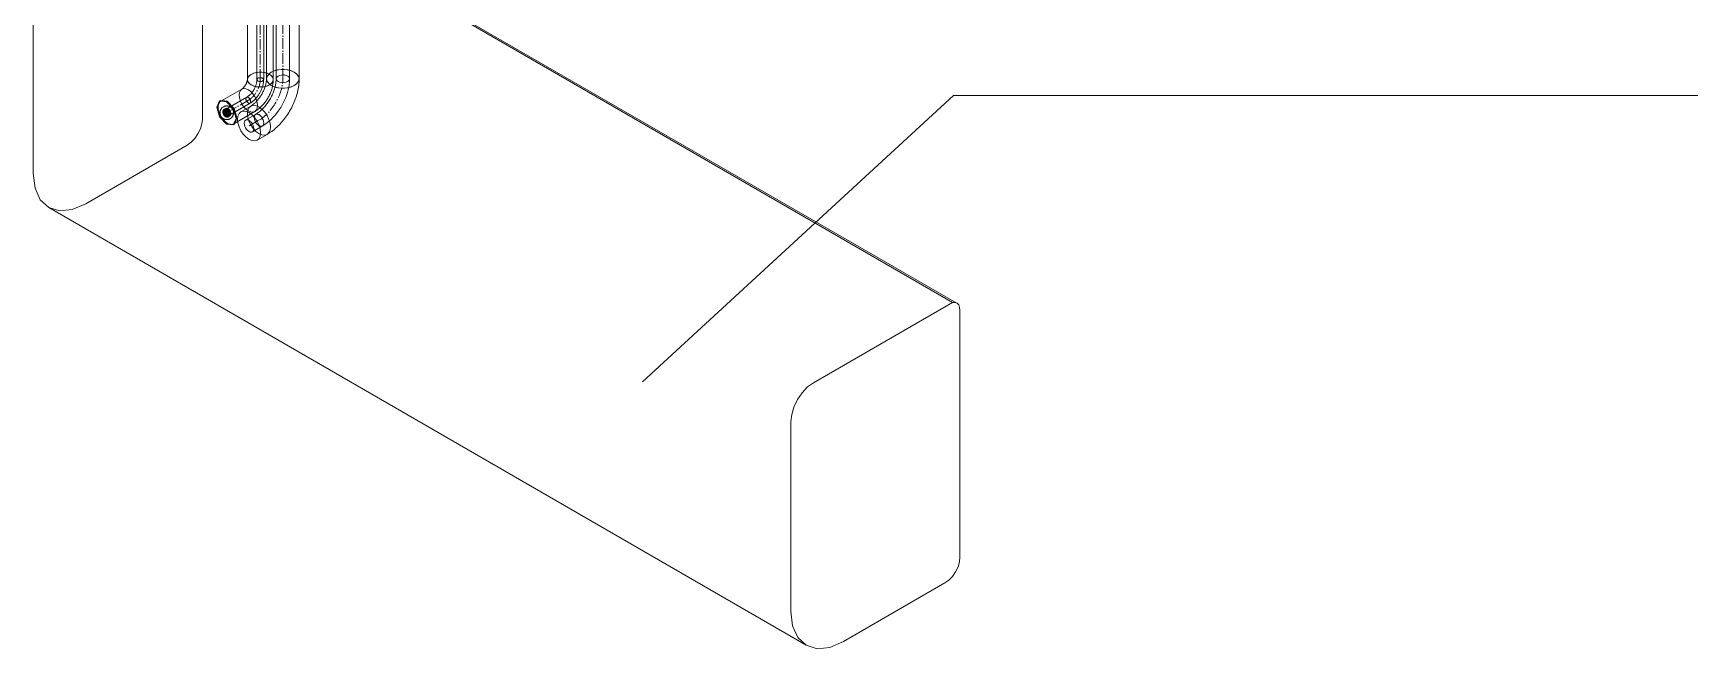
# Model space of a CAD drawing. Header units: millimetres. Extents: x -88595 to 880822, y -1054509 to -148035.
# Drawn here: x 415807 to 417373, y -357062 to -356484 of the extents above; entities that cross this region are included whole.
import ezdxf

# ---------------------------------------------------------------- set-up
doc = ezdxf.new("R2010")
doc.units = ezdxf.units.MM
doc.linetypes.add('$12$ADSK_Осевая', pattern=[14, 10, -2, 0, -2])
doc.linetypes.add('$13$ADSK_Осевая', pattern=[14, 10, -2, 0, -2])
for name, color, linetype, lineweight in [('Изоляция', 7, 'Continuous', 18), ('Марки', 7, 'Continuous', 20), ('Оборудование', 7, 'Continuous', 18), ('Трубопровод', 7, 'Continuous', 18), ('Трубопроводы', 7, 'Continuous', 18)]:
    doc.layers.add(name, color=color, linetype=linetype, lineweight=lineweight)

# ---------------------------------------------------------------- blocks, each defined once
blk = doc.blocks.new('$0$ADSK_Настенный внутренний блок кондиционера1 - 1U24TL5FRA-A-V146-В_ОВ3_1')
at = {"layer": 'Оборудование'}
for p, q in [((-16956, -2097.1), (-16825.2, -2021.6)), ((-16112.4, -2433.1), (-16825.2, -2021.6)), ((-16108.5, -2433.7), (-16821.2, -2022.2)), ((-16818.1, -2029), (-16818.1, -2260.8)), ((-16977.2, -2311.8), (-16977.2, -2133.8)), ((-16832.3, -2285.3), (-16927.7, -2340.4)), ((-16962.7, -2343.9), (-16250, -2755.4)), ((-16112.4, -2433.1), (-16243.2, -2508.6)), ((-16105.4, -2672.3), (-16105.4, -2440.6)), ((-16264.5, -2545.4), (-16264.5, -2723.4)), ((-16215, -2751.9), (-16119.5, -2696.8))]:
    blk.add_line(p, q, dxfattribs=at)
for points in [[(-16825.2, -2021.6, 0), (-16822.9, -2021.6, 0), (-16820.9, -2022.4, 0), (-16819.4, -2024, 0), (-16818.4, -2026.2, 0), (-16818.1, -2029, 0)], [(-16977.2, -2133.8, 0), (-16976.5, -2127.1, 0), (-16974.4, -2120, 0), (-16971, -2112.9, 0), (-16966.6, -2106.5, 0), (-16961.5, -2101.1, 0), (-16956, -2097.1, 0)], [(-16818.1, -2260.8, 0), (-16818.6, -2265.3, 0), (-16820, -2270.1, 0), (-16822.3, -2274.8, 0), (-16825.2, -2279, 0), (-16828.6, -2282.6, 0), (-16832.3, -2285.3, 0)], [(-16927.7, -2340.4, 0), (-16940.5, -2345.9, 0), (-16952.5, -2347.1, 0), (-16962.7, -2343.9, 0), (-16970.6, -2336.6, 0), (-16975.5, -2325.7, 0), (-16977.2, -2311.8, 0)], [(-16105.4, -2440.6, 0), (-16105.7, -2437.8, 0), (-16106.6, -2435.5, 0), (-16108.1, -2433.9, 0), (-16110.1, -2433.1, 0), (-16112.4, -2433.1, 0)], [(-16243.2, -2508.6, 0), (-16248.7, -2512.6, 0), (-16253.8, -2518, 0), (-16258.2, -2524.5, 0), (-16261.6, -2531.5, 0), (-16263.7, -2538.6, 0), (-16264.5, -2545.4, 0)], [(-16119.5, -2696.8, 0), (-16115.8, -2694.2, 0), (-16112.4, -2690.6, 0), (-16109.5, -2686.3, 0), (-16107.2, -2681.6, 0), (-16105.8, -2676.8, 0), (-16105.4, -2672.3, 0)], [(-16264.5, -2723.4, 0), (-16262.8, -2737.2, 0), (-16257.8, -2748.1, 0), (-16250, -2755.4, 0), (-16239.7, -2758.6, 0), (-16227.8, -2757.4, 0), (-16215, -2751.9, 0)]]:
    blk.add_polyline3d(points, dxfattribs=at)
blk = doc.blocks.new('$0$ADSK_МедьПайка_Отвод-гнутая труба - Отвод _гнутая труба_-V142-В_ОВ3_1')
at = {"layer": 'Трубопроводы', "color": 190, "true_color": 0x8000ff}
for points in [[(-18521.1, 7928.1, 0), (-18521.2, 7928.8, 0), (-18521.4, 7929.6, 0), (-18521.8, 7930.3, 0), (-18522.3, 7931, 0), (-18522.8, 7931.6, 0), (-18523.4, 7932, 0), (-18524, 7932.2, 0), (-18524.5, 7932.3, 0), (-18525, 7932.1, 0), (-18525.3, 7931.8, 0), (-18525.5, 7931.3, 0), (-18525.6, 7930.7, 0)], [(-18525.6, 7930.7, 0), (-18525.5, 7930, 0), (-18525.3, 7929.2, 0), (-18525, 7928.5, 0), (-18524.5, 7927.8, 0), (-18524, 7927.2, 0), (-18523.4, 7926.8, 0), (-18522.8, 7926.6, 0), (-18522.3, 7926.5, 0), (-18521.8, 7926.6, 0), (-18521.4, 7927, 0), (-18521.2, 7927.5, 0), (-18521.1, 7928.1, 0)], [(-18525, 7932.1, 0), (-18524.4, 7932.5, 0), (-18523.8, 7932.7, 0), (-18523.3, 7933, 0), (-18522.7, 7933.3, 0), (-18522.1, 7933.5, 0), (-18521.4, 7933.7, 0), (-18520.8, 7934, 0), (-18520.2, 7934.2, 0), (-18519.5, 7934.3, 0), (-18518.8, 7934.5, 0), (-18518.2, 7934.6, 0), (-18517.5, 7934.8, 0), (-18516.8, 7934.9, 0), (-18516.1, 7935, 0), (-18515.4, 7935.1, 0), (-18514.7, 7935.1, 0), (-18514, 7935.2, 0), (-18513.3, 7935.2, 0), (-18512.6, 7935.3, 0), (-18511.9, 7935.3, 0), (-18511.2, 7935.2, 0), (-18510.5, 7935.2, 0), (-18509.8, 7935.2, 0), (-18509.1, 7935.1, 0), (-18508.4, 7935, 0), (-18507.7, 7934.9, 0), (-18507, 7934.8, 0), (-18506.3, 7934.7, 0), (-18505.6, 7934.5, 0), (-18505, 7934.4, 0), (-18504.3, 7934.2, 0), (-18503.7, 7934, 0), (-18503, 7933.8, 0), (-18502.4, 7933.6, 0), (-18501.8, 7933.3, 0), (-18501.2, 7933.1, 0), (-18500.6, 7932.8, 0), (-18500, 7932.5, 0), (-18499.5, 7932.2, 0), (-18499.3, 7932.1, 0)], [(-18521.8, 7926.6, 0), (-18521.4, 7926.8, 0), (-18521, 7927, 0), (-18520.6, 7927.2, 0), (-18520.2, 7927.4, 0), (-18519.8, 7927.6, 0), (-18519.3, 7927.8, 0), (-18518.9, 7927.9, 0), (-18518.4, 7928.1, 0), (-18517.9, 7928.2, 0), (-18517.4, 7928.3, 0), (-18516.9, 7928.4, 0), (-18516.4, 7928.5, 0), (-18515.8, 7928.6, 0), (-18515.3, 7928.7, 0), (-18514.7, 7928.8, 0), (-18514.2, 7928.8, 0), (-18513.6, 7928.9, 0), (-18513.1, 7928.9, 0), (-18512.5, 7928.9, 0), (-18511.9, 7928.9, 0), (-18511.4, 7928.9, 0), (-18510.8, 7928.9, 0), (-18510.3, 7928.8, 0), (-18509.7, 7928.8, 0), (-18509.2, 7928.7, 0), (-18508.6, 7928.6, 0), (-18508.1, 7928.6, 0), (-18507.6, 7928.5, 0), (-18507, 7928.3, 0), (-18506.5, 7928.2, 0), (-18506, 7928.1, 0), (-18505.6, 7928, 0), (-18505.1, 7927.8, 0), (-18504.6, 7927.6, 0), (-18504.2, 7927.5, 0), (-18503.8, 7927.3, 0), (-18503.4, 7927.1, 0), (-18503, 7926.9, 0), (-18502.6, 7926.7, 0), (-18502.5, 7926.6, 0)], [(-18498.7, 7930.7, 0), (-18498.8, 7931.3, 0), (-18499, 7931.8, 0), (-18499.3, 7932.1, 0), (-18499.8, 7932.3, 0), (-18500.3, 7932.2, 0), (-18500.9, 7932, 0), (-18501.5, 7931.6, 0), (-18502, 7931, 0), (-18502.5, 7930.3, 0), (-18502.9, 7929.6, 0), (-18503.1, 7928.8, 0), (-18503.2, 7928.1, 0)], [(-18503.2, 7928.1, 0), (-18503.1, 7927.5, 0), (-18502.9, 7927, 0), (-18502.5, 7926.6, 0), (-18502, 7926.5, 0), (-18501.5, 7926.6, 0), (-18500.9, 7926.8, 0), (-18500.3, 7927.2, 0), (-18499.8, 7927.8, 0), (-18499.3, 7928.5, 0), (-18499, 7929.2, 0), (-18498.8, 7930, 0), (-18498.7, 7930.7, 0)]]:
    blk.add_polyline3d(points, dxfattribs=at)
blk = doc.blocks.new('$0$ADSK_МедьПайка_Отвод-гнутая труба - Отвод _гнутая труба_-V145-В_ОВ3_1')
at = {"layer": 'Трубопроводы', "color": 134, "true_color": 0x00a6a6}
for points in [[(-18534.2, 7950.9, 0), (-18533.1, 7951.5, 0), (-18532, 7952.1, 0), (-18530.8, 7952.6, 0), (-18529.6, 7953.1, 0), (-18528.4, 7953.6, 0), (-18527.2, 7954.1, 0), (-18525.9, 7954.5, 0), (-18524.6, 7954.9, 0), (-18523.3, 7955.2, 0), (-18522, 7955.6, 0), (-18520.7, 7955.9, 0), (-18519.3, 7956.1, 0), (-18517.9, 7956.4, 0), (-18516.5, 7956.6, 0), (-18515.2, 7956.7, 0), (-18513.7, 7956.9, 0), (-18512.3, 7957, 0), (-18510.9, 7957, 0), (-18509.5, 7957.1, 0), (-18508.1, 7957.1, 0), (-18506.7, 7957.1, 0), (-18505.3, 7957, 0), (-18503.9, 7956.9, 0), (-18502.5, 7956.8, 0), (-18501.1, 7956.6, 0), (-18499.7, 7956.4, 0), (-18498.3, 7956.2, 0), (-18496.9, 7955.9, 0), (-18495.6, 7955.7, 0), (-18494.3, 7955.3, 0), (-18492.9, 7955, 0), (-18491.7, 7954.6, 0), (-18490.4, 7954.2, 0), (-18489.1, 7953.7, 0), (-18487.9, 7953.3, 0), (-18486.7, 7952.8, 0), (-18485.5, 7952.2, 0), (-18484.4, 7951.6, 0), (-18483.3, 7951, 0), (-18483, 7950.9, 0)], [(-18526.6, 7942.8, 0), (-18526.7, 7944.2, 0), (-18527.2, 7945.7, 0), (-18527.9, 7947.2, 0), (-18528.8, 7948.6, 0), (-18529.9, 7949.7, 0), (-18531.1, 7950.6, 0), (-18532.2, 7951, 0), (-18533.3, 7951.2, 0), (-18534.2, 7950.9, 0), (-18535, 7950.2, 0), (-18535.4, 7949.2, 0), (-18535.6, 7948, 0)], [(-18535.6, 7948, 0), (-18535.4, 7946.5, 0), (-18535, 7945, 0), (-18534.2, 7943.5, 0), (-18533.3, 7942.2, 0), (-18532.2, 7941, 0), (-18531.1, 7940.2, 0), (-18529.9, 7939.7, 0), (-18528.8, 7939.6, 0), (-18527.9, 7939.9, 0), (-18527.2, 7940.5, 0), (-18526.7, 7941.5, 0), (-18526.6, 7942.8, 0)], [(-18527.9, 7939.9, 0), (-18527.2, 7940.3, 0), (-18526.4, 7940.7, 0), (-18525.6, 7941, 0), (-18524.8, 7941.4, 0), (-18523.9, 7941.8, 0), (-18523, 7942.1, 0), (-18522.1, 7942.4, 0), (-18521.1, 7942.7, 0), (-18520.1, 7943, 0), (-18519.1, 7943.2, 0), (-18518.1, 7943.4, 0), (-18517, 7943.6, 0), (-18516, 7943.8, 0), (-18514.9, 7944, 0), (-18513.8, 7944.1, 0), (-18512.7, 7944.2, 0), (-18511.6, 7944.3, 0), (-18510.4, 7944.4, 0), (-18509.3, 7944.4, 0), (-18508.2, 7944.4, 0), (-18507.1, 7944.4, 0), (-18506, 7944.3, 0), (-18504.8, 7944.2, 0), (-18503.7, 7944.1, 0), (-18502.6, 7944, 0), (-18501.6, 7943.9, 0), (-18500.5, 7943.7, 0), (-18499.4, 7943.5, 0), (-18498.4, 7943.3, 0), (-18497.4, 7943, 0), (-18496.4, 7942.8, 0), (-18495.4, 7942.5, 0), (-18494.5, 7942.2, 0), (-18493.6, 7941.8, 0), (-18492.7, 7941.5, 0), (-18491.9, 7941.1, 0), (-18491, 7940.8, 0), (-18490.3, 7940.4, 0), (-18489.5, 7940, 0), (-18489.3, 7939.9, 0)], [(-18481.7, 7948, 0), (-18481.8, 7949.2, 0), (-18482.3, 7950.2, 0), (-18483, 7950.9, 0), (-18483.9, 7951.2, 0), (-18485, 7951, 0), (-18486.2, 7950.6, 0), (-18487.3, 7949.7, 0), (-18488.4, 7948.6, 0), (-18489.3, 7947.2, 0), (-18490.1, 7945.7, 0), (-18490.5, 7944.2, 0), (-18490.7, 7942.8, 0)], [(-18490.7, 7942.8, 0), (-18490.5, 7941.5, 0), (-18490.1, 7940.5, 0), (-18489.3, 7939.9, 0), (-18488.4, 7939.6, 0), (-18487.3, 7939.7, 0), (-18486.2, 7940.2, 0), (-18485, 7941, 0), (-18483.9, 7942.2, 0), (-18483, 7943.5, 0), (-18482.3, 7945, 0), (-18481.8, 7946.5, 0), (-18481.7, 7948, 0)]]:
    blk.add_polyline3d(points, dxfattribs=at)
blk = doc.blocks.new('$0$ADSK_МедьПайка_Муфта редукционная - Муфта редукционная медная под пайку-V174-В_ОВ3_1')
at = {"layer": 'Трубопроводы', "color": 190, "true_color": 0x8000ff}
for p, q in [((-16797.5, -2251.6), (-16798.2, -2252)), ((-16797.1, -2252.3), (-16797.8, -2252.7)), ((-16796.7, -2251.2), (-16797.5, -2251.6)), ((-16796.1, -2250.8), (-16796.8, -2251.2)), ((-16795.7, -2251.5), (-16796.4, -2251.9)), ((-16795.5, -2255.1), (-16794.8, -2254.7)), ((-16794.6, -2258.3), (-16793.9, -2257.9)), ((-16794.2, -2259), (-16793.5, -2258.6)), ((-16793.5, -2258.5), (-16792.8, -2258.1)), ((-16793.2, -2257.4), (-16792.5, -2257)), ((-16792.8, -2258.1), (-16792.1, -2257.7))]:
    blk.add_line(p, q, dxfattribs=at)
for points in [[(-16788.7, -2254.9, 0), (-16788.7, -2254.7, 0), (-16788.8, -2254.5, 0), (-16788.8, -2254.3, 0), (-16788.8, -2254.1, 0), (-16788.8, -2253.9, 0), (-16788.8, -2253.7, 0), (-16788.9, -2253.5, 0), (-16788.9, -2253.4, 0), (-16789, -2253.2, 0), (-16789, -2253, 0), (-16789.1, -2252.9, 0), (-16789.1, -2252.7, 0), (-16789.2, -2252.6, 0), (-16789.2, -2252.4, 0), (-16789.3, -2252.3, 0), (-16789.3, -2252.2, 0), (-16789.4, -2252, 0), (-16789.5, -2251.9, 0), (-16789.5, -2251.8, 0), (-16789.6, -2251.6, 0), (-16789.7, -2251.5, 0), (-16789.8, -2251.4, 0), (-16789.9, -2251.3, 0), (-16789.9, -2251.1, 0), (-16790, -2251, 0), (-16790.1, -2250.9, 0), (-16790.2, -2250.8, 0), (-16790.3, -2250.7, 0), (-16790.4, -2250.5, 0), (-16790.6, -2250.4, 0), (-16790.7, -2250.3, 0), (-16790.8, -2250.2, 0), (-16790.9, -2250.1, 0), (-16791.1, -2250, 0), (-16791.2, -2249.8, 0), (-16791.4, -2249.7, 0), (-16791.5, -2249.6, 0), (-16791.7, -2249.5, 0), (-16791.9, -2249.4, 0), (-16792.1, -2249.3, 0), (-16792.3, -2249.2, 0), (-16792.5, -2249.1, 0), (-16792.7, -2249, 0), (-16793, -2248.9, 0), (-16793.3, -2248.8, 0), (-16793.5, -2248.7, 0), (-16793.8, -2248.6, 0), (-16794.1, -2248.6, 0), (-16794.5, -2248.5, 0), (-16794.8, -2248.5, 0), (-16795.2, -2248.5, 0), (-16795.6, -2248.5, 0), (-16796, -2248.5, 0), (-16796.4, -2248.6, 0), (-16796.8, -2248.7, 0), (-16797.2, -2248.8, 0), (-16797.6, -2249, 0), (-16798, -2249.2, 0), (-16798.4, -2249.4, 0), (-16798.7, -2249.6, 0), (-16799.1, -2249.9, 0), (-16799.4, -2250.1, 0), (-16799.7, -2250.4, 0), (-16800, -2250.8, 0), (-16800.3, -2251.1, 0), (-16800.5, -2251.4, 0), (-16800.7, -2251.7, 0), (-16800.9, -2252, 0), (-16801, -2252.3, 0), (-16801.1, -2252.6, 0), (-16801.2, -2252.9, 0), (-16801.3, -2253.2, 0), (-16801.4, -2253.5, 0), (-16801.4, -2253.8, 0), (-16801.5, -2254.1, 0), (-16801.5, -2254.3, 0), (-16801.5, -2254.5, 0), (-16801.5, -2254.8, 0), (-16801.5, -2254.9, 0)], [(-16793.4, -2257.1, 0), (-16793.5, -2256.2, 0), (-16793.7, -2255.3, 0), (-16794.2, -2254.4, 0), (-16794.8, -2253.5, 0), (-16795.5, -2252.8, 0), (-16796.2, -2252.2, 0), (-16796.9, -2251.9, 0), (-16797.6, -2251.9, 0), (-16798.2, -2252, 0), (-16798.6, -2252.5, 0), (-16798.9, -2253.1, 0), (-16799, -2253.9, 0)], [(-16799, -2253.9, 0), (-16798.9, -2254.8, 0), (-16798.6, -2255.7, 0), (-16798.2, -2256.7, 0), (-16797.6, -2257.5, 0), (-16796.9, -2258.2, 0), (-16796.2, -2258.8, 0), (-16795.5, -2259.1, 0), (-16794.8, -2259.2, 0), (-16794.2, -2259, 0), (-16793.7, -2258.6, 0), (-16793.5, -2257.9, 0), (-16793.4, -2257.1, 0)], [(-16798.5, -2254.2, 0), (-16798.4, -2253.6, 0), (-16798.2, -2253.1, 0), (-16797.8, -2252.7, 0), (-16797.3, -2252.6, 0), (-16796.8, -2252.6, 0), (-16796.2, -2252.9, 0), (-16795.6, -2253.3, 0), (-16795.1, -2253.9, 0), (-16794.6, -2254.6, 0), (-16794.2, -2255.3, 0), (-16794, -2256.1, 0), (-16793.9, -2256.8, 0)], [(-16793.9, -2256.8, 0), (-16794, -2257.4, 0), (-16794.2, -2257.9, 0), (-16794.6, -2258.3, 0), (-16795.1, -2258.4, 0), (-16795.6, -2258.4, 0), (-16796.2, -2258.1, 0), (-16796.8, -2257.7, 0), (-16797.3, -2257.1, 0), (-16797.8, -2256.4, 0), (-16798.2, -2255.7, 0), (-16798.4, -2254.9, 0), (-16798.5, -2254.2, 0)], [(-16792.7, -2256.7, 0), (-16792.8, -2255.8, 0), (-16793, -2254.9, 0), (-16793.5, -2253.9, 0), (-16794.1, -2253.1, 0), (-16794.8, -2252.4, 0), (-16795.5, -2251.8, 0), (-16796.2, -2251.5, 0), (-16796.9, -2251.5, 0), (-16797.5, -2251.6, 0), (-16797.9, -2252.1, 0), (-16798.2, -2252.7, 0), (-16798.3, -2253.5, 0)], [(-16798.3, -2253.5, 0), (-16798.2, -2252.7, 0), (-16797.9, -2252.1, 0), (-16797.5, -2251.6, 0), (-16796.9, -2251.5, 0), (-16796.2, -2251.5, 0), (-16795.5, -2251.8, 0), (-16794.8, -2252.4, 0), (-16794.1, -2253.1, 0), (-16793.5, -2253.9, 0), (-16793, -2254.9, 0), (-16792.8, -2255.8, 0), (-16792.7, -2256.7, 0)], [(-16798.3, -2253.5, 0), (-16798.2, -2254.4, 0), (-16797.9, -2255.3, 0), (-16797.5, -2256.3, 0), (-16796.9, -2257.1, 0), (-16796.2, -2257.8, 0), (-16795.5, -2258.4, 0), (-16794.8, -2258.7, 0), (-16794.1, -2258.7, 0), (-16793.5, -2258.6, 0), (-16793, -2258.1, 0), (-16792.8, -2257.5, 0), (-16792.7, -2256.7, 0)], [(-16792.7, -2256.7, 0), (-16792.8, -2257.5, 0), (-16793, -2258.1, 0), (-16793.5, -2258.6, 0), (-16794.1, -2258.7, 0), (-16794.8, -2258.7, 0), (-16795.5, -2258.4, 0), (-16796.2, -2257.8, 0), (-16796.9, -2257.1, 0), (-16797.5, -2256.3, 0), (-16797.9, -2255.3, 0), (-16798.2, -2254.4, 0), (-16798.3, -2253.5, 0)], [(-16793.2, -2256.4, 0), (-16793.3, -2255.7, 0), (-16793.5, -2254.9, 0), (-16793.9, -2254.2, 0), (-16794.4, -2253.5, 0), (-16794.9, -2252.9, 0), (-16795.5, -2252.5, 0), (-16796.1, -2252.2, 0), (-16796.6, -2252.2, 0), (-16797.1, -2252.3, 0), (-16797.5, -2252.7, 0), (-16797.7, -2253.2, 0), (-16797.8, -2253.8, 0)], [(-16797.8, -2253.8, 0), (-16797.7, -2254.5, 0), (-16797.5, -2255.3, 0), (-16797.1, -2256, 0), (-16796.6, -2256.7, 0), (-16796.1, -2257.3, 0), (-16795.5, -2257.7, 0), (-16794.9, -2258, 0), (-16794.4, -2258, 0), (-16793.9, -2257.9, 0), (-16793.5, -2257.5, 0), (-16793.3, -2257, 0), (-16793.2, -2256.4, 0)], [(-16797.6, -2253.1, 0), (-16797.5, -2252.3, 0), (-16797.2, -2251.7, 0), (-16796.8, -2251.2, 0), (-16796.2, -2251.1, 0), (-16795.5, -2251.1, 0), (-16794.8, -2251.4, 0), (-16794.1, -2252, 0), (-16793.4, -2252.7, 0), (-16792.8, -2253.5, 0), (-16792.3, -2254.5, 0), (-16792.1, -2255.4, 0), (-16792, -2256.3, 0)], [(-16792, -2256.3, 0), (-16792.1, -2255.4, 0), (-16792.3, -2254.5, 0), (-16792.8, -2253.5, 0), (-16793.4, -2252.7, 0), (-16794.1, -2252, 0), (-16794.8, -2251.4, 0), (-16795.5, -2251.1, 0), (-16796.2, -2251.1, 0), (-16796.8, -2251.2, 0), (-16797.2, -2251.7, 0), (-16797.5, -2252.3, 0), (-16797.6, -2253.1, 0)], [(-16792, -2256.3, 0), (-16792.1, -2257.1, 0), (-16792.3, -2257.7, 0), (-16792.8, -2258.1, 0), (-16793.4, -2258.3, 0), (-16794.1, -2258.2, 0), (-16794.8, -2257.9, 0), (-16795.5, -2257.4, 0), (-16796.2, -2256.7, 0), (-16796.8, -2255.8, 0), (-16797.2, -2254.9, 0), (-16797.5, -2254, 0), (-16797.6, -2253.1, 0)], [(-16797.6, -2253.1, 0), (-16797.5, -2254, 0), (-16797.2, -2254.9, 0), (-16796.8, -2255.8, 0), (-16796.2, -2256.7, 0), (-16795.5, -2257.4, 0), (-16794.8, -2257.9, 0), (-16794.1, -2258.2, 0), (-16793.4, -2258.3, 0), (-16792.8, -2258.1, 0), (-16792.3, -2257.7, 0), (-16792.1, -2257.1, 0), (-16792, -2256.3, 0)], [(-16797, -2253.4, 0), (-16797, -2252.8, 0), (-16796.7, -2252.3, 0), (-16796.4, -2251.9, 0), (-16795.9, -2251.8, 0), (-16795.4, -2251.8, 0), (-16794.8, -2252.1, 0), (-16794.2, -2252.5, 0), (-16793.7, -2253.1, 0), (-16793.2, -2253.8, 0), (-16792.8, -2254.5, 0), (-16792.6, -2255.3, 0), (-16792.5, -2256, 0)], [(-16792.5, -2256, 0), (-16792.6, -2256.6, 0), (-16792.8, -2257.1, 0), (-16793.2, -2257.4, 0), (-16793.7, -2257.6, 0), (-16794.2, -2257.5, 0), (-16794.8, -2257.3, 0), (-16795.4, -2256.9, 0), (-16795.9, -2256.3, 0), (-16796.4, -2255.6, 0), (-16796.7, -2254.9, 0), (-16797, -2254.1, 0), (-16797, -2253.4, 0)], [(-16796.9, -2252.7, 0), (-16796.8, -2251.9, 0), (-16796.5, -2251.3, 0), (-16796.1, -2250.8, 0), (-16795.5, -2250.7, 0), (-16794.8, -2250.7, 0), (-16794.1, -2251, 0), (-16793.3, -2251.6, 0), (-16792.7, -2252.3, 0), (-16792.1, -2253.1, 0), (-16791.6, -2254.1, 0), (-16791.4, -2255, 0), (-16791.3, -2255.9, 0)], [(-16791.3, -2255.9, 0), (-16791.4, -2256.7, 0), (-16791.6, -2257.3, 0), (-16792.1, -2257.7, 0), (-16792.7, -2257.9, 0), (-16793.3, -2257.8, 0), (-16794.1, -2257.5, 0), (-16794.8, -2257, 0), (-16795.5, -2256.3, 0), (-16796.1, -2255.4, 0), (-16796.5, -2254.5, 0), (-16796.8, -2253.6, 0), (-16796.9, -2252.7, 0)], [(-16791.8, -2255.6, 0), (-16791.9, -2254.9, 0), (-16792.1, -2254.1, 0), (-16792.5, -2253.4, 0), (-16793, -2252.7, 0), (-16793.5, -2252.1, 0), (-16794.1, -2251.7, 0), (-16794.7, -2251.4, 0), (-16795.2, -2251.4, 0), (-16795.7, -2251.5, 0), (-16796, -2251.9, 0), (-16796.2, -2252.4, 0), (-16796.3, -2253, 0)], [(-16796.3, -2253, 0), (-16796.2, -2253.7, 0), (-16796, -2254.5, 0), (-16795.7, -2255.2, 0), (-16795.2, -2255.9, 0), (-16794.7, -2256.4, 0), (-16794.1, -2256.9, 0), (-16793.5, -2257.1, 0), (-16793, -2257.2, 0), (-16792.5, -2257, 0), (-16792.1, -2256.7, 0), (-16791.9, -2256.2, 0), (-16791.8, -2255.6, 0)], [(-16801.5, -2254.9, 0), (-16801.5, -2255.1, 0), (-16801.5, -2255.3, 0), (-16801.5, -2255.5, 0), (-16801.5, -2255.7, 0), (-16801.5, -2255.9, 0), (-16801.4, -2256.1, 0), (-16801.4, -2256.3, 0), (-16801.4, -2256.4, 0), (-16801.3, -2256.6, 0), (-16801.3, -2256.7, 0), (-16801.2, -2256.9, 0), (-16801.2, -2257, 0), (-16801.1, -2257.2, 0), (-16801.1, -2257.3, 0), (-16801, -2257.5, 0), (-16800.9, -2257.6, 0), (-16800.9, -2257.7, 0), (-16800.8, -2257.9, 0), (-16800.7, -2258, 0), (-16800.7, -2258.1, 0), (-16800.6, -2258.3, 0), (-16800.5, -2258.4, 0), (-16800.4, -2258.5, 0), (-16800.3, -2258.6, 0), (-16800.2, -2258.8, 0), (-16800.1, -2258.9, 0), (-16800, -2259, 0), (-16799.9, -2259.1, 0), (-16799.8, -2259.2, 0), (-16799.7, -2259.4, 0), (-16799.6, -2259.5, 0), (-16799.5, -2259.6, 0), (-16799.3, -2259.7, 0), (-16799.2, -2259.8, 0), (-16799.1, -2259.9, 0), (-16798.9, -2260.1, 0), (-16798.7, -2260.2, 0), (-16798.6, -2260.3, 0), (-16798.4, -2260.4, 0), (-16798.2, -2260.5, 0), (-16798, -2260.6, 0), (-16797.8, -2260.7, 0), (-16797.5, -2260.8, 0), (-16797.3, -2260.9, 0), (-16797, -2261, 0), (-16796.7, -2261.1, 0), (-16796.4, -2261.2, 0), (-16796.1, -2261.2, 0), (-16795.8, -2261.3, 0), (-16795.5, -2261.3, 0), (-16795.1, -2261.3, 0), (-16794.7, -2261.3, 0), (-16794.3, -2261.2, 0), (-16793.9, -2261.2, 0), (-16793.5, -2261.1, 0), (-16793.1, -2261, 0), (-16792.7, -2260.8, 0), (-16792.3, -2260.6, 0), (-16791.9, -2260.4, 0), (-16791.5, -2260.2, 0), (-16791.2, -2259.9, 0), (-16790.8, -2259.6, 0), (-16790.5, -2259.3, 0), (-16790.3, -2259, 0), (-16790, -2258.7, 0), (-16789.8, -2258.4, 0), (-16789.6, -2258.1, 0), (-16789.4, -2257.8, 0), (-16789.3, -2257.4, 0), (-16789.1, -2257.1, 0), (-16789, -2256.8, 0), (-16789, -2256.5, 0), (-16788.9, -2256.3, 0), (-16788.8, -2256, 0), (-16788.8, -2255.7, 0), (-16788.8, -2255.5, 0), (-16788.7, -2255.2, 0), (-16788.7, -2255, 0), (-16788.7, -2254.9, 0)]]:
    blk.add_polyline3d(points, dxfattribs=at)
blk = doc.blocks.new('$0$ADSK_M_Оборудование1 - ADSK_Марка_15-3198495-В_ОВ3_1')
at = {"layer": 'Марки'}
blk.add_line((-17433.4, 7349), (-16733.4, 7349), dxfattribs=at)

msp = doc.modelspace()

# ---------------------------------------------------------------- linework, layer by layer
at = {"layer": 'Изоляция', "color": 190, "true_color": 0x8000ff}
for p, q in [((416008.1, -356017), (416008.1, -356527.6)), ((416032.5, -356527.6), (416032.5, -356017)), ((416003, -356536.4), (415983.1, -356547.9)), ((415982.7, -356547.2), (415982, -356547.6)), ((415995.3, -356569), (416015.1, -356557.5)), ((415994.9, -356570.1), (415995.7, -356569.7))]:
    msp.add_line(p, q, dxfattribs=at)
at = {"layer": 'Изоляция', "color": 134, "true_color": 0x00a6a6}
for p, q in [((416026.1, -356042.2), (416026.1, -356526.8)), ((416056.8, -356526.8), (416056.8, -356042.2)), ((416011.4, -356552.4), (416002, -356557.8)), ((416017.3, -356584.4), (416026.7, -356579))]:
    msp.add_line(p, q, dxfattribs=at)
at = {"layer": 'Изоляция', "color": 190, "true_color": 0x8000ff}
for points in [[(416008.1, -356527.6, 0), (416008.1, -356527.7, 0), (416008.1, -356527.8, 0), (416008.1, -356528, 0), (416008.1, -356528.1, 0), (416008, -356528.3, 0), (416008, -356528.6, 0), (416007.9, -356528.8, 0), (416007.9, -356529, 0), (416007.8, -356529.3, 0), (416007.7, -356529.6, 0), (416007.6, -356529.9, 0), (416007.5, -356530.2, 0), (416007.4, -356530.5, 0), (416007.3, -356530.8, 0), (416007.2, -356531.1, 0), (416007, -356531.4, 0), (416006.9, -356531.7, 0), (416006.7, -356532, 0), (416006.6, -356532.3, 0), (416006.4, -356532.6, 0), (416006.2, -356532.9, 0), (416006, -356533.2, 0), (416005.8, -356533.5, 0), (416005.6, -356533.8, 0), (416005.4, -356534.1, 0), (416005.2, -356534.3, 0), (416005, -356534.6, 0), (416004.8, -356534.8, 0), (416004.6, -356535.1, 0), (416004.4, -356535.3, 0), (416004.2, -356535.5, 0), (416004, -356535.6, 0), (416003.8, -356535.8, 0), (416003.7, -356536, 0), (416003.5, -356536.1, 0), (416003.3, -356536.2, 0), (416003.2, -356536.3, 0), (416003.1, -356536.4, 0), (416003, -356536.4, 0), (416003, -356536.4, 0)], [(416011.7, -356532.5, 0), (416009.7, -356531.1, 0), (416008.5, -356529.4, 0), (416008.1, -356527.6, 0), (416008.5, -356525.7, 0), (416009.7, -356524, 0), (416011.7, -356522.6, 0)], [(416011.7, -356522.6, 0), (416010, -356523.8, 0), (416008.8, -356525.2, 0), (416008.2, -356526.8, 0), (416008.2, -356528.3, 0), (416008.8, -356529.9, 0), (416010, -356531.3, 0), (416011.7, -356532.5, 0)], [(416011.7, -356522.6, 0), (416014.2, -356521.5, 0), (416017.1, -356520.8, 0), (416020.3, -356520.5, 0), (416023.4, -356520.8, 0), (416026.4, -356521.5, 0), (416028.9, -356522.6, 0)], [(416028.9, -356522.6, 0), (416026.8, -356521.6, 0), (416024.3, -356520.9, 0), (416021.6, -356520.6, 0), (416018.9, -356520.6, 0), (416016.3, -356520.9, 0), (416013.8, -356521.6, 0), (416011.7, -356522.6, 0)], [(416032.5, -356527.6, 0), (416032.4, -356528.5, 0), (416032.4, -356529.4, 0), (416032.3, -356530.3, 0), (416032.2, -356531.3, 0), (416032.1, -356532.2, 0), (416031.9, -356533.1, 0), (416031.7, -356534, 0), (416031.5, -356534.9, 0), (416031.3, -356535.8, 0), (416031, -356536.6, 0), (416030.8, -356537.5, 0), (416030.5, -356538.4, 0), (416030.2, -356539.2, 0), (416029.8, -356540.1, 0), (416029.5, -356540.9, 0), (416029.1, -356541.8, 0), (416028.7, -356542.6, 0), (416028.3, -356543.4, 0), (416027.8, -356544.2, 0), (416027.4, -356545, 0), (416026.9, -356545.8, 0), (416026.4, -356546.5, 0), (416025.9, -356547.3, 0), (416025.4, -356548.1, 0), (416024.8, -356548.8, 0), (416024.3, -356549.5, 0), (416023.7, -356550.2, 0), (416023.1, -356550.9, 0), (416022.5, -356551.6, 0), (416021.8, -356552.3, 0), (416021.2, -356552.9, 0), (416020.5, -356553.5, 0), (416019.8, -356554.2, 0), (416019.1, -356554.7, 0), (416018.4, -356555.3, 0), (416017.7, -356555.9, 0), (416016.9, -356556.4, 0), (416016.2, -356556.9, 0), (416015.4, -356557.4, 0), (416015.1, -356557.5, 0)], [(416028.9, -356522.6, 0), (416030.8, -356524, 0), (416032, -356525.7, 0), (416032.5, -356527.6, 0), (416032, -356529.4, 0), (416030.8, -356531.1, 0), (416028.9, -356532.5, 0)], [(416028.9, -356532.5, 0), (416030.6, -356531.3, 0), (416031.8, -356529.9, 0), (416032.4, -356528.3, 0), (416032.4, -356526.8, 0), (416031.8, -356525.2, 0), (416030.6, -356523.8, 0), (416028.9, -356522.6, 0)], [(416000.4, -356542, 0), (416000.7, -356539.6, 0), (416001.6, -356537.7, 0), (416003, -356536.4, 0), (416004.7, -356535.9, 0), (416006.8, -356536.1, 0), (416009.1, -356537.1, 0)], [(416009.1, -356537.1, 0), (416006.8, -356536.1, 0), (416004.7, -356535.9, 0), (416003, -356536.4, 0), (416001.6, -356537.7, 0), (416000.7, -356539.6, 0), (416000.4, -356542, 0)], [(416009.1, -356556.9, 0), (416006.8, -356555.3, 0), (416004.7, -356553.1, 0), (416003, -356550.5, 0), (416001.6, -356547.7, 0), (416000.7, -356544.8, 0), (416000.4, -356542, 0)], [(416000.4, -356542, 0), (416000.7, -356544.8, 0), (416001.6, -356547.7, 0), (416003, -356550.5, 0), (416004.7, -356553.1, 0), (416006.8, -356555.3, 0), (416009.1, -356556.9, 0)], [(416009.1, -356537.1, 0), (416011.3, -356538.7, 0), (416013.4, -356540.9, 0), (416015.1, -356543.5, 0), (416016.5, -356546.3, 0), (416017.4, -356549.2, 0), (416017.7, -356552, 0)], [(416017.7, -356552, 0), (416017.4, -356549.2, 0), (416016.5, -356546.3, 0), (416015.1, -356543.5, 0), (416013.4, -356540.9, 0), (416011.3, -356538.7, 0), (416009.1, -356537.1, 0)], [(416028.9, -356532.5, 0), (416026.4, -356533.6, 0), (416023.4, -356534.3, 0), (416020.3, -356534.6, 0), (416017.1, -356534.3, 0), (416014.2, -356533.6, 0), (416011.7, -356532.5, 0)], [(416011.7, -356532.5, 0), (416013.8, -356533.5, 0), (416016.3, -356534.2, 0), (416018.9, -356534.5, 0), (416021.6, -356534.5, 0), (416024.3, -356534.2, 0), (416026.8, -356533.5, 0), (416028.9, -356532.5, 0)], [(415988.5, -356548.3, 0), (415982, -356547.6, 0), (415979.3, -356553.6, 0)], [(415979.3, -356553.6, 0), (415982, -356562.6, 0), (415988.5, -356569.5, 0)], [(415980, -356553.2, 0), (415982.7, -356547.2, 0), (415989.2, -356547.9, 0)], [(415989.2, -356569.1, 0), (415982.7, -356562.2, 0), (415980, -356553.2, 0)], [(415989.2, -356548.5, 0), (415986.9, -356547.6, 0), (415984.9, -356547.4, 0), (415983.1, -356547.9, 0), (415981.7, -356549.2, 0), (415980.8, -356551.1, 0), (415980.6, -356553.5, 0)], [(415980.6, -356553.5, 0), (415980.8, -356556.2, 0), (415981.7, -356559.1, 0), (415983.1, -356562, 0), (415984.9, -356564.6, 0), (415986.9, -356566.8, 0), (415989.2, -356568.4, 0)], [(415997.6, -356564.2, 0), (415994.9, -356555.1, 0), (415988.5, -356548.3, 0)], [(415989.2, -356547.9, 0), (415995.7, -356554.7, 0), (415998.3, -356563.8, 0)], [(415997.8, -356563.4, 0), (415997.5, -356560.7, 0), (415996.6, -356557.8, 0), (415995.3, -356555, 0), (415993.5, -356552.4, 0), (415991.4, -356550.2, 0), (415989.2, -356548.5, 0)], [(416017.7, -356552, 0), (416017.4, -356554.4, 0), (416016.5, -356556.3, 0), (416015.1, -356557.5, 0), (416013.4, -356558.1, 0), (416011.3, -356557.9, 0), (416009.1, -356556.9, 0)], [(416009.1, -356556.9, 0), (416011.3, -356557.9, 0), (416013.4, -356558.1, 0), (416015.1, -356557.5, 0), (416016.5, -356556.3, 0), (416017.4, -356554.4, 0), (416017.7, -356552, 0)], [(415988.5, -356569.5, 0), (415994.9, -356570.1, 0), (415997.6, -356564.2, 0)], [(415989.2, -356568.4, 0), (415991.4, -356569.4, 0), (415993.5, -356569.6, 0), (415995.3, -356569, 0), (415996.6, -356567.8, 0), (415997.5, -356565.8, 0), (415997.8, -356563.4, 0)], [(415998.3, -356563.8, 0), (415995.7, -356569.7, 0), (415989.2, -356569.1, 0)]]:
    msp.add_polyline3d(points, dxfattribs=at)
at = {"layer": 'Изоляция', "color": 134, "true_color": 0x00a6a6}
for points in [[(416026.1, -356526.8, 0), (416026.1, -356527.4, 0), (416026.1, -356527.9, 0), (416026.1, -356528.5, 0), (416026, -356529.2, 0), (416025.9, -356529.8, 0), (416025.8, -356530.5, 0), (416025.6, -356531.2, 0), (416025.4, -356532, 0), (416025.2, -356532.7, 0), (416025, -356533.5, 0), (416024.8, -356534.3, 0), (416024.5, -356535.1, 0), (416024.2, -356535.9, 0), (416023.9, -356536.7, 0), (416023.5, -356537.5, 0), (416023.2, -356538.4, 0), (416022.8, -356539.2, 0), (416022.3, -356540, 0), (416021.9, -356540.8, 0), (416021.5, -356541.6, 0), (416021, -356542.4, 0), (416020.5, -356543.1, 0), (416020, -356543.9, 0), (416019.5, -356544.6, 0), (416018.9, -356545.3, 0), (416018.4, -356546, 0), (416017.9, -356546.7, 0), (416017.3, -356547.3, 0), (416016.7, -356548, 0), (416016.2, -356548.6, 0), (416015.6, -356549.1, 0), (416015.1, -356549.6, 0), (416014.5, -356550.1, 0), (416014, -356550.6, 0), (416013.4, -356551, 0), (416012.9, -356551.4, 0), (416012.4, -356551.8, 0), (416011.9, -356552.1, 0), (416011.5, -356552.4, 0), (416011.4, -356552.4, 0)], [(416030.6, -356533.1, 0), (416028.2, -356531.3, 0), (416026.7, -356529.1, 0), (416026.1, -356526.8, 0), (416026.7, -356524.5, 0), (416028.2, -356522.4, 0), (416030.6, -356520.6, 0)], [(416030.6, -356520.6, 0), (416028.5, -356522.1, 0), (416027, -356523.9, 0), (416026.2, -356525.8, 0), (416026.2, -356527.8, 0), (416027, -356529.8, 0), (416028.5, -356531.6, 0), (416030.6, -356533.1, 0)], [(416056.8, -356526.8, 0), (416056.8, -356528.4, 0), (416056.7, -356530, 0), (416056.6, -356531.5, 0), (416056.4, -356533.1, 0), (416056.2, -356534.7, 0), (416055.9, -356536.2, 0), (416055.6, -356537.8, 0), (416055.3, -356539.3, 0), (416054.9, -356540.9, 0), (416054.4, -356542.4, 0), (416053.9, -356543.9, 0), (416053.4, -356545.4, 0), (416052.8, -356547, 0), (416052.2, -356548.5, 0), (416051.6, -356549.9, 0), (416050.9, -356551.4, 0), (416050.2, -356552.9, 0), (416049.5, -356554.3, 0), (416048.7, -356555.7, 0), (416047.9, -356557.2, 0), (416047.1, -356558.5, 0), (416046.2, -356559.9, 0), (416045.3, -356561.3, 0), (416044.4, -356562.6, 0), (416043.4, -356563.9, 0), (416042.4, -356565.2, 0), (416041.4, -356566.4, 0), (416040.3, -356567.6, 0), (416039.3, -356568.8, 0), (416038.2, -356570, 0), (416037, -356571.1, 0), (416035.9, -356572.2, 0), (416034.7, -356573.3, 0), (416033.5, -356574.3, 0), (416032.3, -356575.3, 0), (416031, -356576.2, 0), (416029.7, -356577.1, 0), (416028.4, -356578, 0), (416027.1, -356578.8, 0), (416026.7, -356579, 0)], [(416030.6, -356520.6, 0), (416033.8, -356519.2, 0), (416037.5, -356518.3, 0), (416041.5, -356518, 0), (416045.5, -356518.3, 0), (416049.2, -356519.2, 0), (416052.3, -356520.6, 0)], [(416052.3, -356520.6, 0), (416049.7, -356519.3, 0), (416046.6, -356518.5, 0), (416043.2, -356518, 0), (416039.8, -356518, 0), (416036.4, -356518.5, 0), (416033.3, -356519.3, 0), (416030.6, -356520.6, 0)], [(416052.3, -356520.6, 0), (416054.8, -356522.4, 0), (416056.3, -356524.5, 0), (416056.8, -356526.8, 0), (416056.3, -356529.1, 0), (416054.8, -356531.3, 0), (416052.3, -356533.1, 0)], [(416052.3, -356533.1, 0), (416054.5, -356531.6, 0), (416056, -356529.8, 0), (416056.7, -356527.8, 0), (416056.7, -356525.8, 0), (416056, -356523.9, 0), (416054.5, -356522.1, 0), (416052.3, -356520.6, 0)], [(416052.3, -356533.1, 0), (416049.2, -356534.5, 0), (416045.5, -356535.4, 0), (416041.5, -356535.7, 0), (416037.5, -356535.4, 0), (416033.8, -356534.5, 0), (416030.6, -356533.1, 0)], [(416030.6, -356533.1, 0), (416033.3, -356534.3, 0), (416036.4, -356535.2, 0), (416039.8, -356535.6, 0), (416043.2, -356535.6, 0), (416046.6, -356535.2, 0), (416049.7, -356534.3, 0), (416052.3, -356533.1, 0)], [(416009.7, -356558.6, 0), (416006.9, -356557.4, 0), (416004.2, -356557.1, 0), (416002, -356557.8, 0), (416000.3, -356559.4, 0), (415999.2, -356561.8, 0), (415998.8, -356564.9, 0)], [(416008.2, -356559.5, 0), (416008.6, -356556.4, 0), (416009.6, -356554, 0), (416011.4, -356552.4, 0), (416013.6, -356551.7, 0), (416016.2, -356552, 0), (416019, -356553.2, 0)], [(416019, -356553.2, 0), (416016.2, -356552, 0), (416013.6, -356551.7, 0), (416011.4, -356552.4, 0), (416009.6, -356554, 0), (416008.6, -356556.4, 0), (416008.2, -356559.5, 0)], [(416019, -356578.3, 0), (416016.2, -356576.2, 0), (416013.6, -356573.4, 0), (416011.4, -356570.2, 0), (416009.6, -356566.6, 0), (416008.6, -356562.9, 0), (416008.2, -356559.5, 0)], [(416008.2, -356559.5, 0), (416008.6, -356562.9, 0), (416009.6, -356566.6, 0), (416011.4, -356570.2, 0), (416013.6, -356573.4, 0), (416016.2, -356576.2, 0), (416019, -356578.3, 0)], [(416020.5, -356577.4, 0), (416020.2, -356573.9, 0), (416019.1, -356570.3, 0), (416017.3, -356566.7, 0), (416015.1, -356563.4, 0), (416012.5, -356560.6, 0), (416009.7, -356558.6, 0)], [(416019, -356553.2, 0), (416021.8, -356555.2, 0), (416024.5, -356558, 0), (416026.7, -356561.3, 0), (416028.4, -356564.9, 0), (416029.5, -356568.5, 0), (416029.9, -356572, 0)], [(416029.9, -356572, 0), (416029.5, -356568.5, 0), (416028.4, -356564.9, 0), (416026.7, -356561.3, 0), (416024.5, -356558, 0), (416021.8, -356555.2, 0), (416019, -356553.2, 0)], [(415998.8, -356564.9, 0), (415999.2, -356568.3, 0), (416000.3, -356572, 0), (416002, -356575.6, 0), (416004.2, -356578.9, 0), (416006.9, -356581.6, 0), (416009.7, -356583.7, 0)], [(416009.7, -356583.7, 0), (416012.5, -356584.9, 0), (416015.1, -356585.1, 0), (416017.3, -356584.4, 0), (416019.1, -356582.8, 0), (416020.2, -356580.4, 0), (416020.5, -356577.4, 0)], [(416029.9, -356572, 0), (416029.5, -356575, 0), (416028.4, -356577.4, 0), (416026.7, -356579, 0), (416024.5, -356579.7, 0), (416021.8, -356579.5, 0), (416019, -356578.3, 0)], [(416019, -356578.3, 0), (416021.8, -356579.5, 0), (416024.5, -356579.7, 0), (416026.7, -356579, 0), (416028.4, -356577.4, 0), (416029.5, -356575, 0), (416029.9, -356572, 0)]]:
    msp.add_polyline3d(points, dxfattribs=at)
at = {"layer": 'Марки'}
msp.add_line((416379.9, -356811.5), (416672.5, -356542.6), dxfattribs=at)
at = {"layer": 'Трубопровод', "color": 190, "true_color": 0x8000ff}
for p, q in [((416017.1, -356017), (416017.1, -356527.6)), ((416023.5, -356527.6), (416023.5, -356017)), ((416007.5, -356544.2), (415987.6, -356555.7)), ((415990.8, -356561.2), (416010.6, -356549.7))]:
    msp.add_line(p, q, dxfattribs=at)
at = {"layer": 'Трубопровод', "color": 190, "linetype": '$12$ADSK_Осевая', "true_color": 0x8000ff}
for p, q in [((416020.3, -356527.6), (416020.3, -356017)), ((416020.3, -356527.6), (416020.3, -356017)), ((415989.2, -356558.5), (416009.1, -356547)), ((415989.2, -356558.5), (416009.1, -356547))]:
    msp.add_line(p, q, dxfattribs=at)
at = {"layer": 'Трубопровод', "color": 134, "true_color": 0x00a6a6}
for p, q in [((416035.1, -356042.2), (416035.1, -356526.8)), ((416047.8, -356526.8), (416047.8, -356042.2)), ((416015.9, -356560.2), (416006.5, -356565.6)), ((416012.8, -356576.6), (416022.2, -356571.2))]:
    msp.add_line(p, q, dxfattribs=at)
at = {"layer": 'Трубопровод', "color": 134, "linetype": '$12$ADSK_Осевая', "true_color": 0x00a6a6}
for p, q in [((416041.5, -356526.8), (416041.5, -356042.2)), ((416041.5, -356526.8), (416041.5, -356042.2)), ((416009.7, -356571.1), (416019, -356565.7)), ((416009.7, -356571.1), (416019, -356565.7))]:
    msp.add_line(p, q, dxfattribs=at)
at = {"layer": 'Трубопровод', "color": 190, "true_color": 0x8000ff}
for points in [[(416018, -356528.8, 0), (416017.5, -356528.5, 0), (416017.2, -356528, 0), (416017.1, -356527.6, 0), (416017.2, -356527.1, 0), (416017.5, -356526.6, 0), (416018, -356526.3, 0)], [(416018, -356526.3, 0), (416018.7, -356526, 0), (416019.5, -356525.8, 0), (416020.3, -356525.7, 0), (416021.1, -356525.8, 0), (416021.9, -356526, 0), (416022.5, -356526.3, 0)], [(416022.5, -356528.8, 0), (416021.9, -356529.1, 0), (416021.1, -356529.3, 0), (416020.3, -356529.4, 0), (416019.5, -356529.3, 0), (416018.7, -356529.1, 0), (416018, -356528.8, 0)], [(416022.5, -356526.3, 0), (416023, -356526.6, 0), (416023.3, -356527.1, 0), (416023.5, -356527.6, 0), (416023.3, -356528, 0), (416023, -356528.5, 0), (416022.5, -356528.8, 0)], [(416006.8, -356545.7, 0), (416006.9, -356545.1, 0), (416007.1, -356544.6, 0), (416007.5, -356544.2, 0), (416007.9, -356544.1, 0), (416008.5, -356544.2, 0), (416009.1, -356544.4, 0)], [(416009.1, -356549.6, 0), (416008.5, -356549.2, 0), (416007.9, -356548.6, 0), (416007.5, -356547.9, 0), (416007.1, -356547.2, 0), (416006.9, -356546.4, 0), (416006.8, -356545.7, 0)], [(416009.1, -356544.4, 0), (416009.6, -356544.8, 0), (416010.2, -356545.4, 0), (416010.6, -356546.1, 0), (416011, -356546.8, 0), (416011.2, -356547.6, 0), (416011.3, -356548.3, 0)], [(415989.2, -356555.9, 0), (415988.6, -356555.6, 0), (415988, -356555.6, 0), (415987.6, -356555.7, 0), (415987.2, -356556.1, 0), (415987, -356556.6, 0), (415986.9, -356557.2, 0)], [(415986.9, -356557.2, 0), (415987, -356557.9, 0), (415987.2, -356558.6, 0), (415987.6, -356559.4, 0), (415988, -356560.1, 0), (415988.6, -356560.6, 0), (415989.2, -356561.1, 0)], [(415991.4, -356559.8, 0), (415991.3, -356559.1, 0), (415991.1, -356558.3, 0), (415990.8, -356557.6, 0), (415990.3, -356556.9, 0), (415989.7, -356556.3, 0), (415989.2, -356555.9, 0)], [(415989.2, -356561.1, 0), (415989.7, -356561.3, 0), (415990.3, -356561.4, 0), (415990.8, -356561.2, 0), (415991.1, -356560.9, 0), (415991.3, -356560.4, 0), (415991.4, -356559.8, 0)], [(416011.3, -356548.3, 0), (416011.2, -356548.9, 0), (416011, -356549.4, 0), (416010.6, -356549.7, 0), (416010.2, -356549.9, 0), (416009.6, -356549.8, 0), (416009.1, -356549.6, 0)]]:
    msp.add_polyline3d(points, dxfattribs=at)
at = {"layer": 'Трубопровод', "color": 134, "true_color": 0x00a6a6}
for points in [[(416037, -356529.4, 0), (416036, -356528.7, 0), (416035.4, -356527.8, 0), (416035.1, -356526.8, 0), (416035.4, -356525.9, 0), (416036, -356525, 0), (416037, -356524.2, 0)], [(416037, -356524.2, 0), (416038.3, -356523.7, 0), (416039.8, -356523.3, 0), (416041.5, -356523.2, 0), (416043.1, -356523.3, 0), (416044.7, -356523.7, 0), (416046, -356524.2, 0)], [(416046, -356529.4, 0), (416044.7, -356530, 0), (416043.1, -356530.4, 0), (416041.5, -356530.5, 0), (416039.8, -356530.4, 0), (416038.3, -356530, 0), (416037, -356529.4, 0)], [(416046, -356524.2, 0), (416047, -356525, 0), (416047.6, -356525.9, 0), (416047.8, -356526.8, 0), (416047.6, -356527.8, 0), (416047, -356528.7, 0), (416046, -356529.4, 0)], [(416014.5, -356563.1, 0), (416014.7, -356561.9, 0), (416015.1, -356560.9, 0), (416015.9, -356560.2, 0), (416016.8, -356559.9, 0), (416017.9, -356560, 0), (416019, -356560.5, 0)], [(416019, -356560.5, 0), (416020.2, -356561.4, 0), (416021.3, -356562.5, 0), (416022.2, -356563.9, 0), (416022.9, -356565.4, 0), (416023.4, -356566.9, 0), (416023.5, -356568.3, 0)], [(416009.7, -356565.9, 0), (416008.5, -356565.5, 0), (416007.4, -356565.3, 0), (416006.5, -356565.6, 0), (416005.8, -356566.3, 0), (416005.3, -356567.3, 0), (416005.2, -356568.5, 0)], [(416005.2, -356568.5, 0), (416005.3, -356570, 0), (416005.8, -356571.5, 0), (416006.5, -356573, 0), (416007.4, -356574.3, 0), (416008.5, -356575.5, 0), (416009.7, -356576.3, 0)], [(416014.2, -356573.7, 0), (416014, -356572.3, 0), (416013.6, -356570.8, 0), (416012.8, -356569.3, 0), (416011.9, -356567.9, 0), (416010.8, -356566.8, 0), (416009.7, -356565.9, 0)], [(416009.7, -356576.3, 0), (416010.8, -356576.8, 0), (416011.9, -356576.9, 0), (416012.8, -356576.6, 0), (416013.6, -356576, 0), (416014, -356575, 0), (416014.2, -356573.7, 0)], [(416019, -356570.9, 0), (416017.9, -356570.1, 0), (416016.8, -356568.9, 0), (416015.9, -356567.6, 0), (416015.1, -356566.1, 0), (416014.7, -356564.6, 0), (416014.5, -356563.1, 0)], [(416023.5, -356568.3, 0), (416023.4, -356569.6, 0), (416022.9, -356570.6, 0), (416022.2, -356571.2, 0), (416021.3, -356571.5, 0), (416020.2, -356571.4, 0), (416019, -356570.9, 0)]]:
    msp.add_polyline3d(points, dxfattribs=at)
at = {"layer": 'Трубопроводы', "color": 190, "linetype": '$13$ADSK_Осевая', "true_color": 0x8000ff}
msp.add_ellipse((416009.1, -356534), major_axis=(7.9, 13.7), ratio=0.57735, start_param=3.926991, end_param=5.497787, dxfattribs=at)
at = {"layer": 'Трубопроводы', "color": 134, "linetype": '$13$ADSK_Осевая', "true_color": 0x00a6a6}
msp.add_ellipse((416019, -356539.8), major_axis=(15.9, 27.5), ratio=0.57735, start_param=3.926991, end_param=5.497787, dxfattribs=at)

# ---------------------------------------------------------------- block references
at = {"layer": 'Марки'}
msp.add_blockref('$0$ADSK_M_Оборудование1 - ADSK_Марка_15-3198495-В_ОВ3_1', (434105.9, -363891.6), dxfattribs=at)
at = {"layer": 'Оборудование'}
msp.add_blockref('$0$ADSK_Настенный внутренний блок кондиционера1 - 1U24TL5FRA-A-V146-В_ОВ3_1', (432783.9, -354303.8), dxfattribs=at)
at = {"layer": 'Трубопроводы', "color": 190, "true_color": 0x8000ff, "rotation": 240}
msp.add_blockref('$0$ADSK_МедьПайка_Отвод-гнутая труба - Отвод _гнутая труба_-V142-В_ОВ3_1', (399891.5, -368604.6), dxfattribs=at)
at = {"layer": 'Трубопроводы', "color": 134, "true_color": 0x00a6a6, "rotation": 240}
msp.add_blockref('$0$ADSK_МедьПайка_Отвод-гнутая труба - Отвод _гнутая труба_-V145-В_ОВ3_1', (399895.1, -368602.5), dxfattribs=at)
at = {"layer": 'Трубопроводы', "color": 190, "true_color": 0x8000ff}
msp.add_blockref('$0$ADSK_МедьПайка_Муфта редукционная - Муфта редукционная медная под пайку-V174-В_ОВ3_1', (432783.9, -354303.8), dxfattribs=at)

doc.saveas('drawing.dxf')
